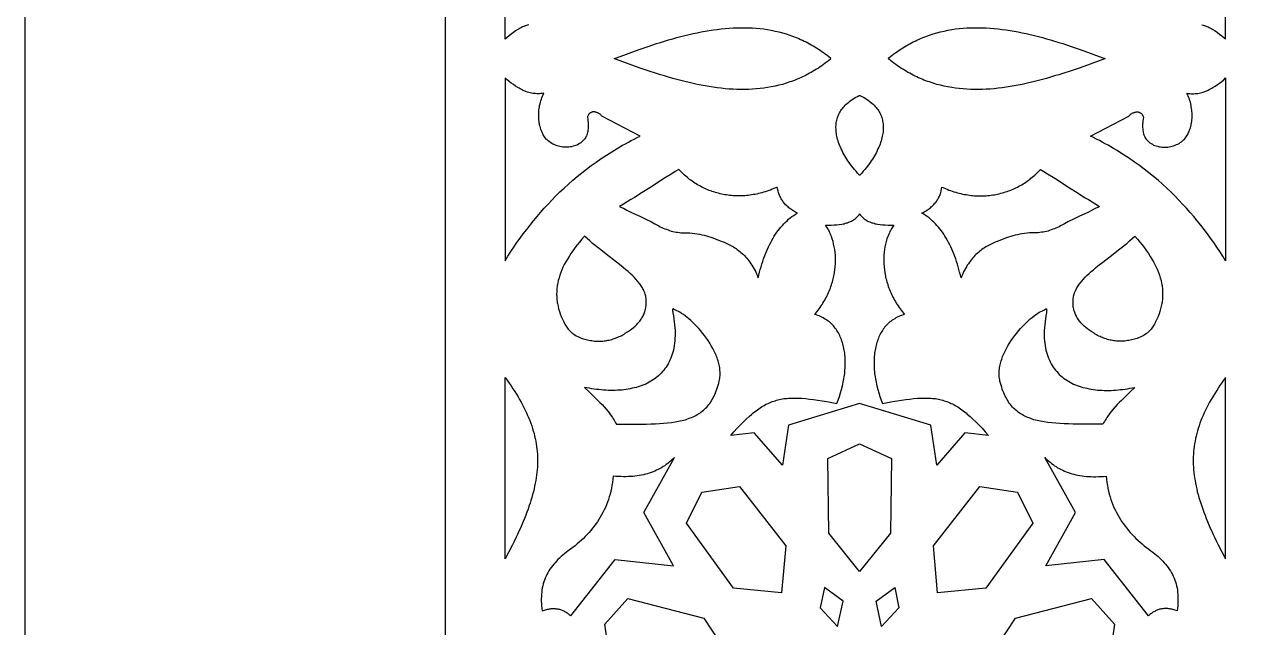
# Model space of a CAD drawing. Extents: x -580 to 580, y -400 to 400.
# Drawn here: x -580 to -477.2, y 5.9 to 56.1 of the extents above; entities that cross this region are included whole.
import ezdxf

# ---------------------------------------------------------------- set-up
doc = ezdxf.new("R2010")
doc.units = 0
doc.layers.add('LAYER_1', color=18, linetype='CONTINUOUS')
doc.layers.add('LAYER_2', color=174, linetype='CONTINUOUS')

msp = doc.modelspace()

# ---------------------------------------------------------------- linework, layer by layer
at = {"layer": 'LAYER_1'}
for points in [[(-580, -400), (580, -400), (580, 400), (-580, 400)], [(-530.91, 53.25), (-530.91, 53.25), (-530.8, 53.29), (-530.12, 53.54), (-529.44, 53.79), (-528.76, 54.03), (-528.08, 54.26), (-527.4, 54.49), (-527.06, 54.59), (-526.72, 54.7), (-526.38, 54.8), (-526.04, 54.9), (-525.7, 54.99), (-525.36, 55.08), (-525.02, 55.17), (-524.68, 55.25), (-524.35, 55.33), (-524.01, 55.4), (-523.67, 55.47), (-523.34, 55.53), (-523, 55.59), (-522.67, 55.64), (-522.34, 55.68), (-522.01, 55.72), (-521.68, 55.75), (-521.35, 55.78), (-521.02, 55.8), (-520.7, 55.82), (-520.37, 55.82), (-520.05, 55.82), (-519.73, 55.82), (-519.41, 55.8), (-519.09, 55.78), (-518.77, 55.75), (-518.45, 55.71), (-518.14, 55.66), (-517.83, 55.61), (-517.52, 55.54), (-517.21, 55.47), (-516.9, 55.39), (-516.59, 55.3), (-516.29, 55.2), (-516.14, 55.15), (-515.99, 55.09), (-515.84, 55.03), (-515.69, 54.97), (-515.54, 54.91), (-515.39, 54.84), (-515.24, 54.77), (-515.09, 54.7), (-514.94, 54.63), (-514.79, 54.55), (-514.65, 54.47), (-514.5, 54.39), (-514.35, 54.31), (-514.21, 54.22), (-514.06, 54.13), (-513.91, 54.04), (-513.77, 53.94), (-513.62, 53.84), (-513.48, 53.74), (-513.34, 53.64), (-513.19, 53.53), (-513.05, 53.42), (-512.91, 53.3), (-512.88, 53.28), (-512.91, 53.25), (-512.88, 53.22), (-512.91, 53.19), (-513.05, 53.08), (-513.19, 52.97), (-513.34, 52.86), (-513.48, 52.75), (-513.62, 52.65), (-513.77, 52.55), (-513.91, 52.46), (-514.06, 52.37), (-514.21, 52.28), (-514.35, 52.19), (-514.5, 52.1), (-514.65, 52.02), (-514.79, 51.94), (-514.94, 51.87), (-515.09, 51.79), (-515.24, 51.72), (-515.39, 51.65), (-515.54, 51.59), (-515.69, 51.52), (-515.84, 51.46), (-515.99, 51.4), (-516.14, 51.35), (-516.29, 51.3), (-516.59, 51.19), (-516.9, 51.1), (-517.21, 51.02), (-517.52, 50.95), (-517.83, 50.89), (-518.14, 50.83), (-518.45, 50.79), (-518.77, 50.75), (-519.09, 50.72), (-519.41, 50.69), (-519.73, 50.68), (-520.05, 50.67), (-520.37, 50.67), (-520.7, 50.68), (-521.02, 50.69), (-521.35, 50.71), (-521.68, 50.74), (-522.01, 50.77), (-522.34, 50.81), (-522.67, 50.86), (-523, 50.91), (-523.34, 50.97), (-523.67, 51.03), (-524.01, 51.1), (-524.35, 51.17), (-524.68, 51.25), (-525.02, 51.33), (-525.36, 51.41), (-525.7, 51.5), (-526.04, 51.6), (-526.38, 51.7), (-526.72, 51.8), (-527.06, 51.9), (-527.4, 52.01), (-528.08, 52.23), (-528.76, 52.46), (-529.44, 52.71), (-530.12, 52.95), (-530.8, 53.2), (-530.91, 53.24)], [(-508.11, 53.25), (-508.05, 53.3), (-507.91, 53.42), (-507.76, 53.53), (-507.62, 53.64), (-507.47, 53.74), (-507.33, 53.84), (-507.19, 53.94), (-507.04, 54.04), (-506.89, 54.13), (-506.75, 54.22), (-506.6, 54.31), (-506.46, 54.39), (-506.31, 54.47), (-506.16, 54.55), (-506.01, 54.63), (-505.86, 54.7), (-505.72, 54.77), (-505.57, 54.84), (-505.42, 54.91), (-505.27, 54.97), (-505.12, 55.03), (-504.97, 55.09), (-504.82, 55.15), (-504.67, 55.2), (-504.36, 55.3), (-504.05, 55.39), (-503.75, 55.47), (-503.44, 55.54), (-503.13, 55.61), (-502.81, 55.66), (-502.5, 55.71), (-502.18, 55.75), (-501.87, 55.78), (-501.55, 55.8), (-501.23, 55.82), (-500.91, 55.82), (-500.58, 55.82), (-500.26, 55.82), (-499.93, 55.8), (-499.6, 55.78), (-499.28, 55.75), (-498.95, 55.72), (-498.62, 55.68), (-498.28, 55.64), (-497.95, 55.59), (-497.62, 55.53), (-497.28, 55.47), (-496.94, 55.4), (-496.61, 55.33), (-496.27, 55.25), (-495.93, 55.17), (-495.59, 55.08), (-495.26, 54.99), (-494.92, 54.9), (-494.58, 54.8), (-494.24, 54.7), (-493.9, 54.59), (-493.56, 54.49), (-492.87, 54.26), (-492.19, 54.03), (-491.51, 53.79), (-490.83, 53.54), (-490.15, 53.29), (-490.04, 53.25), (-490.05, 53.25), (-490.04, 53.24), (-490.15, 53.2), (-490.83, 52.95), (-491.51, 52.71), (-492.19, 52.46), (-492.87, 52.23), (-493.56, 52.01), (-493.9, 51.9), (-494.24, 51.8), (-494.58, 51.7), (-494.92, 51.6), (-495.26, 51.5), (-495.59, 51.41), (-495.93, 51.33), (-496.27, 51.25), (-496.61, 51.17), (-496.94, 51.1), (-497.28, 51.03), (-497.62, 50.97), (-497.95, 50.91), (-498.28, 50.86), (-498.62, 50.81), (-498.95, 50.77), (-499.28, 50.74), (-499.6, 50.71), (-499.93, 50.69), (-500.26, 50.68), (-500.58, 50.67), (-500.91, 50.67), (-501.23, 50.68), (-501.55, 50.69), (-501.87, 50.72), (-502.18, 50.75), (-502.5, 50.79), (-502.81, 50.83), (-503.13, 50.89), (-503.44, 50.95), (-503.75, 51.02), (-504.05, 51.1), (-504.36, 51.19), (-504.67, 51.3), (-504.82, 51.35), (-504.97, 51.4), (-505.12, 51.46), (-505.27, 51.52), (-505.42, 51.59), (-505.57, 51.65), (-505.72, 51.72), (-505.86, 51.79), (-506.01, 51.87), (-506.16, 51.94), (-506.31, 52.02), (-506.46, 52.1), (-506.6, 52.19), (-506.75, 52.28), (-506.89, 52.37), (-507.04, 52.46), (-507.19, 52.55), (-507.33, 52.65), (-507.47, 52.75), (-507.62, 52.86), (-507.76, 52.97), (-507.91, 53.08), (-508.05, 53.19)], [(-540, 36.41), (-539.76, 36.79), (-539.51, 37.17), (-539.26, 37.54), (-539.01, 37.92), (-538.74, 38.29), (-538.48, 38.65), (-538.2, 39.02), (-537.92, 39.38), (-537.64, 39.74), (-537.34, 40.09), (-537.04, 40.44), (-536.74, 40.79), (-536.42, 41.13), (-536.1, 41.47), (-535.77, 41.81), (-535.43, 42.14), (-535.09, 42.47), (-534.73, 42.79), (-534.37, 43.11), (-534, 43.42), (-533.61, 43.73), (-533.22, 44.04), (-532.82, 44.34), (-532.41, 44.63), (-531.99, 44.92), (-531.78, 45.07), (-531.56, 45.21), (-531.34, 45.35), (-531.12, 45.49), (-530.9, 45.63), (-530.67, 45.76), (-530.44, 45.9), (-530.21, 46.03), (-529.97, 46.16), (-529.73, 46.29), (-529.49, 46.42), (-529.25, 46.55), (-529, 46.68), (-528.75, 46.8), (-531.93, 48.45), (-531.96, 48.49), (-532.01, 48.53), (-532.05, 48.57), (-532.09, 48.61), (-532.13, 48.64), (-532.18, 48.67), (-532.22, 48.69), (-532.27, 48.72), (-532.31, 48.74), (-532.36, 48.76), (-532.4, 48.77), (-532.45, 48.79), (-532.49, 48.79), (-532.54, 48.8), (-532.58, 48.81), (-532.63, 48.81), (-532.67, 48.8), (-532.71, 48.8), (-532.75, 48.79), (-532.79, 48.78), (-532.83, 48.76), (-532.87, 48.74), (-532.91, 48.72), (-532.94, 48.7), (-532.98, 48.67), (-533.01, 48.64), (-533.04, 48.6), (-533.06, 48.56), (-533.09, 48.52), (-533.11, 48.47), (-533.13, 48.42), (-533.15, 48.37), (-533.12, 48.21), (-533.1, 48.06), (-533.09, 47.92), (-533.08, 47.78), (-533.08, 47.65), (-533.08, 47.52), (-533.09, 47.4), (-533.1, 47.29), (-533.12, 47.18), (-533.14, 47.08), (-533.16, 46.98), (-533.19, 46.89), (-533.23, 46.8), (-533.27, 46.72), (-533.31, 46.64), (-533.36, 46.57), (-533.44, 46.47), (-533.52, 46.39), (-533.6, 46.31), (-533.7, 46.23), (-533.79, 46.17), (-533.9, 46.11), (-534, 46.05), (-534.11, 46.01), (-534.22, 45.97), (-534.34, 45.94), (-534.46, 45.91), (-534.58, 45.89), (-534.7, 45.88), (-534.82, 45.87), (-534.94, 45.87), (-535.07, 45.87), (-535.19, 45.88), (-535.31, 45.9), (-535.43, 45.93), (-535.55, 45.95), (-535.67, 45.99), (-535.79, 46.03), (-535.9, 46.08), (-536.01, 46.13), (-536.11, 46.18), (-536.22, 46.25), (-536.31, 46.32), (-536.41, 46.39), (-536.49, 46.47), (-536.57, 46.55), (-536.65, 46.64), (-536.72, 46.73), (-536.77, 46.82), (-536.82, 46.9), (-536.87, 46.99), (-536.91, 47.08), (-536.95, 47.18), (-536.99, 47.28), (-537.03, 47.38), (-537.06, 47.48), (-537.09, 47.58), (-537.12, 47.69), (-537.14, 47.8), (-537.16, 47.91), (-537.17, 48.02), (-537.19, 48.14), (-537.2, 48.25), (-537.2, 48.37), (-537.2, 48.49), (-537.2, 48.61), (-537.2, 48.73), (-537.19, 48.85), (-537.18, 48.98), (-537.16, 49.1), (-537.14, 49.23), (-537.12, 49.35), (-537.09, 49.48), (-537.06, 49.61), (-537.02, 49.73), (-536.98, 49.86), (-536.94, 49.99), (-536.89, 50.11), (-536.84, 50.24), (-536.78, 50.37), (-536.9, 50.35), (-537.01, 50.33), (-537.13, 50.32), (-537.24, 50.32), (-537.35, 50.32), (-537.46, 50.33), (-537.57, 50.34), (-537.68, 50.35), (-537.79, 50.37), (-537.9, 50.4), (-538.01, 50.43), (-538.12, 50.46), (-538.22, 50.49), (-538.33, 50.53), (-538.43, 50.57), (-538.54, 50.62), (-538.64, 50.67), (-538.74, 50.72), (-538.84, 50.77), (-538.94, 50.83), (-539.13, 50.95), (-539.31, 51.08), (-539.5, 51.21), (-539.67, 51.35), (-539.84, 51.49), (-540, 51.63)], [(-480, 36.41), (-480.24, 36.79), (-480.49, 37.17), (-480.74, 37.54), (-480.99, 37.92), (-481.26, 38.29), (-481.52, 38.65), (-481.8, 39.02), (-482.08, 39.38), (-482.36, 39.74), (-482.66, 40.09), (-482.96, 40.44), (-483.26, 40.79), (-483.58, 41.13), (-483.9, 41.47), (-484.23, 41.81), (-484.57, 42.14), (-484.91, 42.47), (-485.27, 42.79), (-485.63, 43.11), (-486, 43.42), (-486.39, 43.73), (-486.78, 44.04), (-487.18, 44.34), (-487.59, 44.63), (-488.01, 44.92), (-488.22, 45.07), (-488.44, 45.21), (-488.66, 45.35), (-488.88, 45.49), (-489.1, 45.63), (-489.33, 45.76), (-489.56, 45.9), (-489.79, 46.03), (-490.03, 46.16), (-490.27, 46.29), (-490.51, 46.42), (-490.75, 46.55), (-491, 46.68), (-491.25, 46.8), (-488.07, 48.45), (-488.03, 48.49), (-487.99, 48.53), (-487.95, 48.57), (-487.91, 48.61), (-487.87, 48.64), (-487.82, 48.67), (-487.78, 48.69), (-487.73, 48.72), (-487.69, 48.74), (-487.64, 48.76), (-487.6, 48.77), (-487.55, 48.79), (-487.51, 48.79), (-487.46, 48.8), (-487.42, 48.81), (-487.37, 48.81), (-487.33, 48.8), (-487.29, 48.8), (-487.25, 48.79), (-487.21, 48.78), (-487.17, 48.76), (-487.13, 48.74), (-487.09, 48.72), (-487.06, 48.7), (-487.02, 48.67), (-486.99, 48.64), (-486.96, 48.6), (-486.94, 48.56), (-486.91, 48.52), (-486.89, 48.47), (-486.87, 48.42), (-486.85, 48.37), (-486.88, 48.21), (-486.89, 48.06), (-486.91, 47.92), (-486.92, 47.78), (-486.92, 47.65), (-486.92, 47.52), (-486.91, 47.4), (-486.9, 47.29), (-486.88, 47.18), (-486.86, 47.08), (-486.84, 46.98), (-486.81, 46.89), (-486.77, 46.8), (-486.73, 46.72), (-486.69, 46.64), (-486.64, 46.57), (-486.56, 46.47), (-486.48, 46.39), (-486.4, 46.31), (-486.3, 46.23), (-486.21, 46.17), (-486.1, 46.11), (-486, 46.05), (-485.89, 46.01), (-485.78, 45.97), (-485.66, 45.94), (-485.54, 45.91), (-485.42, 45.89), (-485.3, 45.88), (-485.18, 45.87), (-485.06, 45.87), (-484.93, 45.87), (-484.81, 45.88), (-484.69, 45.9), (-484.57, 45.93), (-484.45, 45.95), (-484.33, 45.99), (-484.21, 46.03), (-484.1, 46.08), (-483.99, 46.13), (-483.88, 46.18), (-483.78, 46.25), (-483.69, 46.32), (-483.59, 46.39), (-483.51, 46.47), (-483.43, 46.55), (-483.35, 46.64), (-483.28, 46.73), (-483.23, 46.82), (-483.18, 46.9), (-483.13, 46.99), (-483.09, 47.08), (-483.05, 47.18), (-483.01, 47.28), (-482.97, 47.38), (-482.94, 47.48), (-482.91, 47.58), (-482.88, 47.69), (-482.86, 47.8), (-482.84, 47.91), (-482.83, 48.02), (-482.81, 48.14), (-482.8, 48.25), (-482.8, 48.37), (-482.8, 48.49), (-482.8, 48.61), (-482.8, 48.73), (-482.81, 48.85), (-482.82, 48.98), (-482.84, 49.1), (-482.86, 49.23), (-482.88, 49.35), (-482.91, 49.48), (-482.94, 49.61), (-482.98, 49.73), (-483.02, 49.86), (-483.06, 49.99), (-483.11, 50.11), (-483.16, 50.24), (-483.22, 50.37), (-483.1, 50.35), (-482.99, 50.33), (-482.87, 50.32), (-482.76, 50.32), (-482.65, 50.32), (-482.54, 50.33), (-482.43, 50.34), (-482.32, 50.35), (-482.21, 50.37), (-482.1, 50.4), (-481.99, 50.43), (-481.88, 50.46), (-481.78, 50.49), (-481.67, 50.53), (-481.57, 50.57), (-481.46, 50.62), (-481.36, 50.67), (-481.26, 50.72), (-481.16, 50.77), (-481.06, 50.83), (-480.87, 50.95), (-480.68, 51.08), (-480.5, 51.21), (-480.33, 51.35), (-480.16, 51.49), (-480, 51.63)], [(-509.36, 49.44), (-509.28, 49.36), (-509.19, 49.27), (-509.11, 49.18), (-509.04, 49.09), (-508.97, 49), (-508.91, 48.91), (-508.85, 48.81), (-508.8, 48.72), (-508.75, 48.62), (-508.71, 48.53), (-508.67, 48.43), (-508.64, 48.33), (-508.61, 48.23), (-508.58, 48.13), (-508.56, 48.03), (-508.54, 47.93), (-508.52, 47.82), (-508.51, 47.71), (-508.51, 47.6), (-508.51, 47.49), (-508.51, 47.38), (-508.52, 47.26), (-508.53, 47.14), (-508.54, 47.02), (-508.56, 46.9), (-508.59, 46.78), (-508.62, 46.65), (-508.65, 46.52), (-508.69, 46.39), (-508.73, 46.26), (-508.78, 46.13), (-508.83, 45.99), (-508.89, 45.86), (-508.95, 45.72), (-509.01, 45.58), (-509.08, 45.44), (-509.16, 45.3), (-509.24, 45.16), (-509.32, 45.02), (-509.41, 44.87), (-509.51, 44.73), (-509.61, 44.59), (-509.71, 44.44), (-509.82, 44.29), (-509.93, 44.15), (-510.05, 44), (-510.17, 43.86), (-510.3, 43.71), (-510.43, 43.56), (-510.48, 43.51), (-510.53, 43.56), (-510.66, 43.71), (-510.78, 43.86), (-510.91, 44), (-511.02, 44.15), (-511.14, 44.29), (-511.24, 44.44), (-511.35, 44.59), (-511.45, 44.73), (-511.54, 44.87), (-511.63, 45.02), (-511.72, 45.16), (-511.8, 45.3), (-511.87, 45.44), (-511.94, 45.58), (-512.01, 45.72), (-512.07, 45.86), (-512.13, 45.99), (-512.18, 46.13), (-512.23, 46.26), (-512.27, 46.39), (-512.31, 46.52), (-512.34, 46.65), (-512.37, 46.78), (-512.39, 46.9), (-512.41, 47.02), (-512.43, 47.14), (-512.44, 47.26), (-512.44, 47.38), (-512.45, 47.49), (-512.45, 47.6), (-512.44, 47.71), (-512.43, 47.82), (-512.42, 47.93), (-512.4, 48.03), (-512.37, 48.13), (-512.35, 48.23), (-512.32, 48.33), (-512.28, 48.43), (-512.24, 48.53), (-512.2, 48.62), (-512.15, 48.72), (-512.1, 48.81), (-512.04, 48.91), (-511.98, 49), (-511.91, 49.09), (-511.84, 49.18), (-511.76, 49.27), (-511.68, 49.36), (-511.59, 49.44), (-511.49, 49.53), (-511.39, 49.61), (-511.29, 49.7), (-511.17, 49.78), (-511.05, 49.86), (-510.93, 49.94), (-510.79, 50.02), (-510.65, 50.09), (-510.51, 50.17), (-510.48, 50.18), (-510.45, 50.17), (-510.3, 50.09), (-510.16, 50.02), (-510.03, 49.94), (-509.9, 49.86), (-509.78, 49.78), (-509.67, 49.7), (-509.56, 49.61), (-509.46, 49.53)], [(-525.54, 44.02), (-525.83, 43.85), (-526.12, 43.66), (-526.72, 43.29), (-527.96, 42.49), (-528.58, 42.09), (-529.21, 41.69), (-529.52, 41.5), (-529.84, 41.31), (-530.15, 41.12), (-530.46, 40.94), (-530.3, 40.86), (-530.15, 40.78), (-529.85, 40.62), (-529.52, 40.47), (-529.17, 40.3), (-528.78, 40.12), (-528.33, 39.9), (-527.81, 39.64), (-527.52, 39.48), (-527.2, 39.32), (-527.08, 39.25), (-526.95, 39.19), (-526.83, 39.13), (-526.7, 39.08), (-526.56, 39.03), (-526.43, 38.98), (-526.3, 38.93), (-526.16, 38.89), (-526.03, 38.86), (-525.89, 38.83), (-525.76, 38.8), (-525.63, 38.78), (-525.49, 38.76), (-525.36, 38.75), (-525.23, 38.74), (-525.1, 38.74), (-524.86, 38.74), (-524.63, 38.73), (-524.41, 38.71), (-524.2, 38.69), (-524, 38.66), (-523.8, 38.62), (-523.61, 38.58), (-523.42, 38.53), (-523.24, 38.48), (-523.06, 38.43), (-522.88, 38.37), (-522.71, 38.31), (-522.36, 38.18), (-522.01, 38.05), (-521.77, 37.95), (-521.54, 37.85), (-521.31, 37.74), (-521.2, 37.68), (-521.09, 37.62), (-520.98, 37.56), (-520.88, 37.49), (-520.77, 37.42), (-520.67, 37.35), (-520.56, 37.27), (-520.46, 37.19), (-520.36, 37.11), (-520.26, 37.02), (-520.16, 36.93), (-520.07, 36.84), (-519.97, 36.74), (-519.88, 36.63), (-519.79, 36.53), (-519.7, 36.41), (-519.62, 36.3), (-519.53, 36.17), (-519.45, 36.04), (-519.37, 35.91), (-519.29, 35.77), (-519.21, 35.63), (-519.13, 35.48), (-519.06, 35.32), (-518.99, 35.16), (-518.92, 34.99), (-518.87, 35.22), (-518.81, 35.46), (-518.75, 35.69), (-518.68, 35.91), (-518.61, 36.14), (-518.54, 36.35), (-518.47, 36.57), (-518.4, 36.78), (-518.32, 36.98), (-518.24, 37.18), (-518.15, 37.38), (-518.07, 37.57), (-517.98, 37.75), (-517.88, 37.94), (-517.79, 38.11), (-517.69, 38.29), (-517.59, 38.46), (-517.48, 38.62), (-517.37, 38.78), (-517.26, 38.93), (-517.15, 39.08), (-517.03, 39.22), (-516.91, 39.36), (-516.78, 39.5), (-516.66, 39.63), (-516.52, 39.75), (-516.39, 39.87), (-516.25, 39.98), (-516.11, 40.09), (-515.96, 40.19), (-515.81, 40.28), (-515.66, 40.37), (-515.76, 40.43), (-515.86, 40.48), (-515.95, 40.54), (-516.04, 40.59), (-516.13, 40.65), (-516.21, 40.71), (-516.29, 40.77), (-516.36, 40.83), (-516.44, 40.89), (-516.51, 40.96), (-516.57, 41.02), (-516.64, 41.08), (-516.7, 41.15), (-516.75, 41.22), (-516.81, 41.28), (-516.86, 41.35), (-516.91, 41.42), (-516.96, 41.49), (-517, 41.56), (-517.04, 41.63), (-517.08, 41.7), (-517.11, 41.78), (-517.15, 41.85), (-517.18, 41.93), (-517.2, 42), (-517.23, 42.08), (-517.27, 42.23), (-517.31, 42.39), (-517.34, 42.55), (-517.48, 42.48), (-517.62, 42.42), (-517.76, 42.36), (-517.9, 42.3), (-518.05, 42.25), (-518.19, 42.2), (-518.33, 42.16), (-518.47, 42.11), (-518.62, 42.07), (-518.76, 42.04), (-518.9, 42), (-519.05, 41.97), (-519.19, 41.94), (-519.33, 41.92), (-519.47, 41.89), (-519.61, 41.87), (-519.76, 41.86), (-519.9, 41.84), (-520.04, 41.83), (-520.18, 41.82), (-520.32, 41.82), (-520.46, 41.81), (-520.6, 41.81), (-520.74, 41.82), (-520.88, 41.82), (-521.02, 41.83), (-521.16, 41.84), (-521.29, 41.86), (-521.43, 41.87), (-521.57, 41.89), (-521.7, 41.91), (-521.83, 41.94), (-521.97, 41.97), (-522.1, 41.99), (-522.23, 42.03), (-522.36, 42.06), (-522.49, 42.1), (-522.62, 42.14), (-522.75, 42.18), (-522.88, 42.23), (-523, 42.27), (-523.13, 42.32), (-523.25, 42.38), (-523.38, 42.43), (-523.5, 42.49), (-523.62, 42.55), (-523.74, 42.61), (-523.85, 42.68), (-523.97, 42.74), (-524.09, 42.81), (-524.2, 42.88), (-524.31, 42.96), (-524.42, 43.03), (-524.53, 43.11), (-524.64, 43.19), (-524.75, 43.28), (-524.85, 43.36), (-524.95, 43.45), (-525.06, 43.54), (-525.15, 43.63), (-525.25, 43.73), (-525.35, 43.82), (-525.44, 43.92)], [(-495.42, 44.02), (-495.13, 43.85), (-494.83, 43.66), (-494.23, 43.29), (-493, 42.49), (-492.37, 42.09), (-491.75, 41.69), (-491.43, 41.5), (-491.12, 41.31), (-490.81, 41.12), (-490.5, 40.94), (-490.65, 40.86), (-490.8, 40.78), (-491.11, 40.62), (-491.43, 40.47), (-491.78, 40.3), (-492.17, 40.12), (-492.62, 39.9), (-493.14, 39.64), (-493.43, 39.48), (-493.75, 39.32), (-493.87, 39.25), (-494, 39.19), (-494.13, 39.13), (-494.26, 39.08), (-494.39, 39.03), (-494.52, 38.98), (-494.66, 38.93), (-494.79, 38.89), (-494.92, 38.86), (-495.06, 38.83), (-495.19, 38.8), (-495.33, 38.78), (-495.46, 38.76), (-495.6, 38.75), (-495.73, 38.74), (-495.86, 38.74), (-496.09, 38.74), (-496.32, 38.73), (-496.54, 38.71), (-496.75, 38.69), (-496.96, 38.66), (-497.15, 38.62), (-497.34, 38.58), (-497.53, 38.53), (-497.71, 38.48), (-497.89, 38.43), (-498.07, 38.37), (-498.25, 38.31), (-498.6, 38.18), (-498.95, 38.05), (-499.18, 37.95), (-499.41, 37.85), (-499.64, 37.74), (-499.75, 37.68), (-499.86, 37.62), (-499.97, 37.56), (-500.08, 37.49), (-500.18, 37.42), (-500.29, 37.35), (-500.39, 37.27), (-500.49, 37.19), (-500.59, 37.11), (-500.69, 37.02), (-500.79, 36.93), (-500.89, 36.84), (-500.98, 36.74), (-501.07, 36.63), (-501.16, 36.53), (-501.25, 36.41), (-501.34, 36.3), (-501.42, 36.17), (-501.51, 36.04), (-501.59, 35.91), (-501.67, 35.77), (-501.74, 35.63), (-501.82, 35.48), (-501.89, 35.32), (-501.96, 35.16), (-502.03, 34.99), (-502.09, 35.22), (-502.15, 35.46), (-502.21, 35.69), (-502.27, 35.91), (-502.34, 36.14), (-502.41, 36.35), (-502.48, 36.57), (-502.56, 36.78), (-502.64, 36.98), (-502.72, 37.18), (-502.8, 37.38), (-502.89, 37.57), (-502.98, 37.75), (-503.07, 37.94), (-503.17, 38.11), (-503.26, 38.29), (-503.37, 38.46), (-503.47, 38.62), (-503.58, 38.78), (-503.69, 38.93), (-503.81, 39.08), (-503.92, 39.22), (-504.05, 39.36), (-504.17, 39.5), (-504.3, 39.63), (-504.43, 39.75), (-504.57, 39.87), (-504.7, 39.98), (-504.85, 40.09), (-504.99, 40.19), (-505.14, 40.28), (-505.29, 40.37), (-505.19, 40.43), (-505.1, 40.48), (-505, 40.54), (-504.92, 40.59), (-504.83, 40.65), (-504.75, 40.71), (-504.67, 40.77), (-504.59, 40.83), (-504.52, 40.89), (-504.45, 40.96), (-504.38, 41.02), (-504.32, 41.08), (-504.26, 41.15), (-504.2, 41.22), (-504.15, 41.28), (-504.09, 41.35), (-504.05, 41.42), (-504, 41.49), (-503.96, 41.56), (-503.92, 41.63), (-503.88, 41.7), (-503.84, 41.78), (-503.81, 41.85), (-503.78, 41.93), (-503.75, 42), (-503.73, 42.08), (-503.68, 42.23), (-503.65, 42.39), (-503.62, 42.55), (-503.48, 42.48), (-503.34, 42.42), (-503.19, 42.36), (-503.05, 42.3), (-502.91, 42.25), (-502.77, 42.2), (-502.62, 42.16), (-502.48, 42.11), (-502.34, 42.07), (-502.19, 42.04), (-502.05, 42), (-501.91, 41.97), (-501.77, 41.94), (-501.62, 41.92), (-501.48, 41.89), (-501.34, 41.87), (-501.2, 41.86), (-501.06, 41.84), (-500.91, 41.83), (-500.77, 41.82), (-500.63, 41.82), (-500.49, 41.81), (-500.35, 41.81), (-500.21, 41.82), (-500.07, 41.82), (-499.94, 41.83), (-499.8, 41.84), (-499.66, 41.86), (-499.52, 41.87), (-499.39, 41.89), (-499.25, 41.91), (-499.12, 41.94), (-498.99, 41.97), (-498.85, 41.99), (-498.72, 42.03), (-498.59, 42.06), (-498.46, 42.1), (-498.33, 42.14), (-498.2, 42.18), (-498.08, 42.23), (-497.95, 42.27), (-497.82, 42.32), (-497.7, 42.38), (-497.58, 42.43), (-497.46, 42.49), (-497.34, 42.55), (-497.22, 42.61), (-497.1, 42.68), (-496.98, 42.74), (-496.87, 42.81), (-496.75, 42.88), (-496.64, 42.96), (-496.53, 43.03), (-496.42, 43.11), (-496.31, 43.19), (-496.21, 43.28), (-496.1, 43.36), (-496, 43.45), (-495.9, 43.54), (-495.8, 43.63), (-495.7, 43.73), (-495.61, 43.82), (-495.51, 43.92)], [(-510.48, 40.33), (-510.48, 40.33), (-510.47, 40.33), (-510.47, 40.32), (-510.43, 40.25), (-510.38, 40.18), (-510.33, 40.12), (-510.28, 40.06), (-510.22, 40.01), (-510.16, 39.95), (-510.09, 39.9), (-510.03, 39.85), (-509.96, 39.81), (-509.88, 39.76), (-509.81, 39.72), (-509.73, 39.69), (-509.64, 39.65), (-509.56, 39.62), (-509.47, 39.58), (-509.38, 39.56), (-509.28, 39.53), (-509.19, 39.5), (-509.09, 39.48), (-508.99, 39.46), (-508.78, 39.43), (-508.57, 39.4), (-508.34, 39.39), (-508.11, 39.38), (-507.88, 39.38), (-507.64, 39.38), (-507.69, 39.29), (-507.75, 39.21), (-507.8, 39.12), (-507.86, 39.03), (-507.91, 38.93), (-507.95, 38.84), (-508, 38.74), (-508.04, 38.64), (-508.08, 38.54), (-508.12, 38.44), (-508.2, 38.23), (-508.26, 38.02), (-508.32, 37.8), (-508.37, 37.58), (-508.4, 37.35), (-508.43, 37.12), (-508.46, 36.88), (-508.47, 36.64), (-508.47, 36.4), (-508.46, 36.16), (-508.44, 35.91), (-508.42, 35.66), (-508.38, 35.41), (-508.36, 35.28), (-508.33, 35.16), (-508.31, 35.03), (-508.28, 34.9), (-508.24, 34.78), (-508.21, 34.65), (-508.17, 34.52), (-508.13, 34.4), (-508.09, 34.27), (-508.04, 34.14), (-507.99, 34.02), (-507.94, 33.89), (-507.89, 33.76), (-507.83, 33.64), (-507.77, 33.51), (-507.71, 33.39), (-507.64, 33.26), (-507.57, 33.14), (-507.5, 33.02), (-507.43, 32.89), (-507.35, 32.77), (-507.27, 32.65), (-507.19, 32.53), (-507.1, 32.41), (-507.01, 32.29), (-506.92, 32.17), (-506.83, 32.06), (-506.73, 31.94), (-506.86, 31.9), (-506.98, 31.86), (-507.1, 31.82), (-507.22, 31.77), (-507.34, 31.71), (-507.45, 31.66), (-507.55, 31.59), (-507.66, 31.53), (-507.76, 31.46), (-507.86, 31.39), (-507.95, 31.32), (-508.04, 31.24), (-508.13, 31.16), (-508.21, 31.07), (-508.29, 30.99), (-508.37, 30.9), (-508.44, 30.8), (-508.51, 30.71), (-508.58, 30.61), (-508.64, 30.51), (-508.7, 30.4), (-508.76, 30.3), (-508.82, 30.19), (-508.87, 30.08), (-508.92, 29.96), (-508.96, 29.85), (-509, 29.73), (-509.04, 29.61), (-509.08, 29.49), (-509.11, 29.36), (-509.14, 29.24), (-509.17, 29.11), (-509.19, 28.98), (-509.22, 28.85), (-509.23, 28.72), (-509.25, 28.58), (-509.26, 28.45), (-509.27, 28.31), (-509.28, 28.17), (-509.28, 28.03), (-509.28, 27.89), (-509.28, 27.75), (-509.28, 27.61), (-509.27, 27.47), (-509.26, 27.32), (-509.25, 27.18), (-509.23, 27.03), (-509.21, 26.89), (-509.19, 26.74), (-509.17, 26.59), (-509.14, 26.44), (-509.11, 26.3), (-509.08, 26.15), (-509.05, 26), (-508.97, 25.7), (-508.89, 25.41), (-508.79, 25.11), (-508.69, 24.81), (-508.57, 24.52), (-508.15, 24.6), (-507.75, 24.68), (-507.36, 24.74), (-507, 24.8), (-506.64, 24.85), (-506.31, 24.9), (-505.98, 24.93), (-505.67, 24.96), (-505.38, 24.97), (-505.09, 24.98), (-504.95, 24.98), (-504.81, 24.98), (-504.68, 24.97), (-504.55, 24.97), (-504.42, 24.95), (-504.29, 24.94), (-504.16, 24.93), (-504.04, 24.91), (-503.92, 24.88), (-503.8, 24.86), (-503.68, 24.83), (-503.56, 24.8), (-503.44, 24.76), (-503.32, 24.73), (-503.21, 24.69), (-503.09, 24.64), (-502.98, 24.59), (-502.87, 24.54), (-502.75, 24.49), (-502.64, 24.43), (-502.53, 24.37), (-502.42, 24.31), (-502.3, 24.24), (-502.19, 24.17), (-502.08, 24.09), (-501.97, 24.01), (-501.85, 23.93), (-501.74, 23.84), (-501.62, 23.75), (-501.51, 23.65), (-501.27, 23.45), (-501.04, 23.23), (-500.79, 22.99), (-500.54, 22.74), (-500.28, 22.47), (-500.02, 22.18), (-499.74, 21.87), (-501.71, 22.09), (-504.06, 19.4), (-504.56, 22.72), (-510.48, 24.53), (-516.4, 22.72), (-516.89, 19.4), (-519.25, 22.09), (-521.21, 21.87), (-520.94, 22.18), (-520.67, 22.47), (-520.41, 22.74), (-520.16, 22.99), (-519.92, 23.23), (-519.68, 23.45), (-519.45, 23.65), (-519.33, 23.75), (-519.22, 23.84), (-519.1, 23.93), (-518.99, 24.01), (-518.88, 24.09), (-518.76, 24.17), (-518.65, 24.24), (-518.54, 24.31), (-518.43, 24.37), (-518.31, 24.43), (-518.2, 24.49), (-518.09, 24.54), (-517.98, 24.59), (-517.86, 24.64), (-517.75, 24.69), (-517.63, 24.73), (-517.52, 24.76), (-517.4, 24.8), (-517.28, 24.83), (-517.16, 24.86), (-517.04, 24.88), (-516.91, 24.91), (-516.79, 24.93), (-516.66, 24.94), (-516.54, 24.95), (-516.41, 24.97), (-516.27, 24.97), (-516.14, 24.98), (-516, 24.98), (-515.86, 24.98), (-515.58, 24.97), (-515.28, 24.96), (-514.97, 24.93), (-514.65, 24.9), (-514.31, 24.85), (-513.96, 24.8), (-513.59, 24.74), (-513.2, 24.68), (-512.8, 24.6), (-512.38, 24.52), (-512.27, 24.81), (-512.16, 25.11), (-512.07, 25.41), (-511.98, 25.7), (-511.91, 26), (-511.87, 26.15), (-511.84, 26.3), (-511.81, 26.44), (-511.79, 26.59), (-511.76, 26.74), (-511.74, 26.89), (-511.72, 27.03), (-511.71, 27.18), (-511.7, 27.32), (-511.69, 27.47), (-511.68, 27.61), (-511.67, 27.75), (-511.67, 27.89), (-511.67, 28.03), (-511.68, 28.17), (-511.68, 28.31), (-511.69, 28.45), (-511.71, 28.58), (-511.72, 28.72), (-511.74, 28.85), (-511.76, 28.98), (-511.78, 29.11), (-511.81, 29.24), (-511.84, 29.36), (-511.87, 29.49), (-511.91, 29.61), (-511.95, 29.73), (-511.99, 29.85), (-512.04, 29.96), (-512.09, 30.08), (-512.14, 30.19), (-512.19, 30.3), (-512.25, 30.4), (-512.31, 30.51), (-512.37, 30.61), (-512.44, 30.71), (-512.51, 30.8), (-512.59, 30.9), (-512.66, 30.99), (-512.74, 31.07), (-512.83, 31.16), (-512.91, 31.24), (-513, 31.32), (-513.1, 31.39), (-513.2, 31.46), (-513.3, 31.53), (-513.4, 31.59), (-513.51, 31.66), (-513.62, 31.71), (-513.73, 31.77), (-513.85, 31.82), (-513.97, 31.86), (-514.1, 31.9), (-514.23, 31.94), (-514.13, 32.06), (-514.03, 32.17), (-513.94, 32.29), (-513.85, 32.41), (-513.77, 32.53), (-513.68, 32.65), (-513.6, 32.77), (-513.53, 32.89), (-513.45, 33.02), (-513.38, 33.14), (-513.31, 33.26), (-513.25, 33.39), (-513.19, 33.51), (-513.13, 33.64), (-513.07, 33.76), (-513.01, 33.89), (-512.96, 34.02), (-512.91, 34.14), (-512.87, 34.27), (-512.83, 34.4), (-512.78, 34.52), (-512.75, 34.65), (-512.71, 34.78), (-512.68, 34.9), (-512.65, 35.03), (-512.62, 35.16), (-512.6, 35.28), (-512.57, 35.41), (-512.54, 35.66), (-512.51, 35.91), (-512.49, 36.16), (-512.49, 36.4), (-512.49, 36.64), (-512.5, 36.88), (-512.52, 37.12), (-512.55, 37.35), (-512.59, 37.58), (-512.64, 37.8), (-512.69, 38.02), (-512.76, 38.23), (-512.83, 38.44), (-512.87, 38.54), (-512.91, 38.64), (-512.96, 38.74), (-513, 38.84), (-513.05, 38.93), (-513.1, 39.03), (-513.15, 39.12), (-513.2, 39.21), (-513.26, 39.29), (-513.32, 39.38), (-513.08, 39.38), (-512.84, 39.38), (-512.61, 39.39), (-512.39, 39.4), (-512.17, 39.43), (-511.96, 39.46), (-511.86, 39.48), (-511.77, 39.5), (-511.67, 39.53), (-511.58, 39.56), (-511.49, 39.58), (-511.4, 39.62), (-511.31, 39.65), (-511.23, 39.69), (-511.15, 39.72), (-511.07, 39.76), (-511, 39.81), (-510.93, 39.85), (-510.86, 39.9), (-510.8, 39.95), (-510.73, 40.01), (-510.68, 40.06), (-510.62, 40.12), (-510.57, 40.18), (-510.53, 40.25), (-510.48, 40.32)], [(-533.38, 38.46), (-533.6, 38.21), (-533.81, 37.97), (-534, 37.73), (-534.18, 37.49), (-534.36, 37.25), (-534.52, 37.02), (-534.67, 36.78), (-534.81, 36.55), (-534.94, 36.32), (-535.07, 36.1), (-535.18, 35.87), (-535.27, 35.65), (-535.36, 35.43), (-535.44, 35.21), (-535.51, 34.99), (-535.57, 34.77), (-535.62, 34.55), (-535.64, 34.44), (-535.65, 34.34), (-535.67, 34.23), (-535.68, 34.12), (-535.69, 34.01), (-535.7, 33.91), (-535.7, 33.8), (-535.71, 33.69), (-535.71, 33.58), (-535.7, 33.48), (-535.7, 33.37), (-535.69, 33.26), (-535.68, 33.16), (-535.67, 33.05), (-535.65, 32.94), (-535.63, 32.84), (-535.59, 32.62), (-535.54, 32.41), (-535.48, 32.19), (-535.4, 31.98), (-535.32, 31.76), (-535.23, 31.55), (-535.12, 31.33), (-535.07, 31.23), (-535.02, 31.13), (-534.97, 31.04), (-534.91, 30.96), (-534.86, 30.88), (-534.8, 30.8), (-534.74, 30.73), (-534.68, 30.66), (-534.62, 30.59), (-534.56, 30.53), (-534.5, 30.47), (-534.44, 30.42), (-534.38, 30.37), (-534.32, 30.32), (-534.2, 30.24), (-534.07, 30.16), (-533.95, 30.1), (-533.83, 30.04), (-533.71, 29.99), (-533.59, 29.95), (-533.48, 29.92), (-533.26, 29.86), (-533.14, 29.83), (-533.02, 29.8), (-532.9, 29.78), (-532.78, 29.76), (-532.67, 29.75), (-532.55, 29.73), (-532.44, 29.72), (-532.32, 29.72), (-532.21, 29.72), (-532.1, 29.72), (-531.98, 29.72), (-531.87, 29.73), (-531.76, 29.74), (-531.65, 29.75), (-531.54, 29.77), (-531.44, 29.79), (-531.33, 29.81), (-531.22, 29.84), (-531.12, 29.86), (-531.01, 29.9), (-530.91, 29.93), (-530.8, 29.97), (-530.7, 30.01), (-530.6, 30.05), (-530.5, 30.1), (-530.39, 30.14), (-530.29, 30.2), (-530.19, 30.25), (-530.09, 30.31), (-530, 30.37), (-529.8, 30.49), (-529.63, 30.61), (-529.47, 30.73), (-529.32, 30.85), (-529.17, 30.98), (-529.03, 31.11), (-528.97, 31.18), (-528.91, 31.25), (-528.84, 31.32), (-528.79, 31.39), (-528.73, 31.47), (-528.68, 31.54), (-528.63, 31.62), (-528.58, 31.7), (-528.53, 31.78), (-528.49, 31.86), (-528.45, 31.94), (-528.42, 32.03), (-528.38, 32.11), (-528.35, 32.2), (-528.33, 32.29), (-528.3, 32.39), (-528.28, 32.48), (-528.27, 32.58), (-528.26, 32.68), (-528.25, 32.78), (-528.24, 32.89), (-528.24, 33), (-528.24, 33.09), (-528.25, 33.18), (-528.26, 33.28), (-528.28, 33.37), (-528.29, 33.46), (-528.32, 33.55), (-528.34, 33.64), (-528.37, 33.73), (-528.4, 33.81), (-528.44, 33.9), (-528.48, 33.98), (-528.52, 34.07), (-528.57, 34.15), (-528.62, 34.24), (-528.67, 34.32), (-528.72, 34.4), (-528.78, 34.48), (-528.84, 34.56), (-528.97, 34.72), (-529.11, 34.88), (-529.26, 35.04), (-529.42, 35.2), (-529.58, 35.35), (-529.76, 35.51), (-529.94, 35.67), (-530.13, 35.82), (-530.32, 35.98), (-530.73, 36.3), (-531.59, 36.96), (-532.04, 37.31), (-532.26, 37.49), (-532.49, 37.68), (-532.72, 37.86), (-532.94, 38.06), (-533.16, 38.26)], [(-487.57, 38.46), (-487.35, 38.21), (-487.15, 37.97), (-486.95, 37.73), (-486.77, 37.49), (-486.6, 37.25), (-486.43, 37.02), (-486.28, 36.78), (-486.14, 36.55), (-486.01, 36.32), (-485.89, 36.1), (-485.78, 35.87), (-485.68, 35.65), (-485.59, 35.43), (-485.51, 35.21), (-485.44, 34.99), (-485.38, 34.77), (-485.34, 34.55), (-485.32, 34.44), (-485.3, 34.34), (-485.28, 34.23), (-485.27, 34.12), (-485.26, 34.01), (-485.25, 33.91), (-485.25, 33.8), (-485.25, 33.69), (-485.25, 33.58), (-485.25, 33.48), (-485.26, 33.37), (-485.26, 33.26), (-485.27, 33.16), (-485.29, 33.05), (-485.3, 32.94), (-485.32, 32.84), (-485.36, 32.62), (-485.42, 32.41), (-485.48, 32.19), (-485.55, 31.98), (-485.63, 31.76), (-485.73, 31.55), (-485.83, 31.33), (-485.88, 31.23), (-485.93, 31.13), (-485.99, 31.04), (-486.04, 30.96), (-486.1, 30.88), (-486.16, 30.8), (-486.21, 30.73), (-486.27, 30.66), (-486.33, 30.59), (-486.39, 30.53), (-486.45, 30.47), (-486.51, 30.42), (-486.57, 30.37), (-486.63, 30.32), (-486.76, 30.24), (-486.88, 30.16), (-487, 30.1), (-487.13, 30.04), (-487.25, 29.99), (-487.36, 29.95), (-487.48, 29.92), (-487.7, 29.86), (-487.82, 29.83), (-487.94, 29.8), (-488.05, 29.78), (-488.17, 29.76), (-488.29, 29.75), (-488.4, 29.73), (-488.52, 29.72), (-488.63, 29.72), (-488.75, 29.72), (-488.86, 29.72), (-488.97, 29.72), (-489.08, 29.73), (-489.19, 29.74), (-489.3, 29.75), (-489.41, 29.77), (-489.52, 29.79), (-489.62, 29.81), (-489.73, 29.84), (-489.84, 29.86), (-489.94, 29.9), (-490.05, 29.93), (-490.15, 29.97), (-490.25, 30.01), (-490.36, 30.05), (-490.46, 30.1), (-490.56, 30.14), (-490.66, 30.2), (-490.76, 30.25), (-490.86, 30.31), (-490.96, 30.37), (-491.15, 30.49), (-491.32, 30.61), (-491.48, 30.73), (-491.64, 30.85), (-491.78, 30.98), (-491.92, 31.11), (-491.99, 31.18), (-492.05, 31.25), (-492.11, 31.32), (-492.17, 31.39), (-492.22, 31.47), (-492.28, 31.54), (-492.33, 31.62), (-492.38, 31.7), (-492.42, 31.78), (-492.46, 31.86), (-492.5, 31.94), (-492.54, 32.03), (-492.57, 32.11), (-492.6, 32.2), (-492.63, 32.29), (-492.65, 32.39), (-492.67, 32.48), (-492.69, 32.58), (-492.7, 32.68), (-492.71, 32.78), (-492.71, 32.89), (-492.71, 33), (-492.71, 33.09), (-492.7, 33.18), (-492.69, 33.28), (-492.68, 33.37), (-492.66, 33.46), (-492.64, 33.55), (-492.61, 33.64), (-492.58, 33.73), (-492.55, 33.81), (-492.51, 33.9), (-492.48, 33.98), (-492.43, 34.07), (-492.39, 34.15), (-492.34, 34.24), (-492.29, 34.32), (-492.23, 34.4), (-492.17, 34.48), (-492.11, 34.56), (-491.98, 34.72), (-491.85, 34.88), (-491.7, 35.04), (-491.54, 35.2), (-491.37, 35.35), (-491.2, 35.51), (-491.01, 35.67), (-490.83, 35.82), (-490.63, 35.98), (-490.22, 36.3), (-489.36, 36.96), (-488.91, 37.31), (-488.69, 37.49), (-488.46, 37.68), (-488.24, 37.86), (-488.01, 38.06), (-487.79, 38.26)], [(-525.98, 31.82), (-525.94, 31.57), (-525.91, 31.32), (-525.89, 31.08), (-525.87, 30.84), (-525.85, 30.62), (-525.85, 30.39), (-525.85, 30.17), (-525.86, 29.96), (-525.87, 29.75), (-525.89, 29.55), (-525.92, 29.36), (-525.95, 29.17), (-525.99, 28.98), (-526.04, 28.8), (-526.09, 28.63), (-526.14, 28.46), (-526.21, 28.3), (-526.27, 28.14), (-526.35, 27.99), (-526.42, 27.84), (-526.51, 27.7), (-526.59, 27.56), (-526.69, 27.43), (-526.78, 27.3), (-526.89, 27.18), (-526.99, 27.06), (-527.11, 26.95), (-527.22, 26.84), (-527.34, 26.74), (-527.47, 26.64), (-527.59, 26.55), (-527.73, 26.46), (-527.86, 26.38), (-528, 26.3), (-528.15, 26.22), (-528.29, 26.15), (-528.44, 26.09), (-528.6, 26.03), (-528.75, 25.97), (-528.91, 25.92), (-529.07, 25.87), (-529.24, 25.83), (-529.41, 25.79), (-529.58, 25.75), (-529.75, 25.72), (-529.93, 25.69), (-530.11, 25.67), (-530.29, 25.65), (-530.47, 25.64), (-530.65, 25.63), (-530.84, 25.62), (-531.03, 25.62), (-531.22, 25.62), (-531.41, 25.62), (-531.6, 25.63), (-531.8, 25.64), (-531.99, 25.66), (-532.19, 25.68), (-532.39, 25.7), (-532.58, 25.73), (-532.78, 25.75), (-532.98, 25.79), (-533.18, 25.82), (-533.38, 25.86), (-533.01, 25.5), (-532.64, 25.15), (-532.27, 24.79), (-532.1, 24.61), (-531.92, 24.43), (-531.75, 24.25), (-531.59, 24.06), (-531.43, 23.87), (-531.28, 23.67), (-531.13, 23.47), (-531.06, 23.36), (-530.99, 23.25), (-530.92, 23.14), (-530.86, 23.03), (-530.8, 22.92), (-530.73, 22.8), (-529.03, 22.81), (-528.63, 22.81), (-528.24, 22.82), (-527.87, 22.83), (-527.5, 22.84), (-527.15, 22.86), (-526.8, 22.88), (-526.47, 22.91), (-526.15, 22.95), (-525.85, 22.99), (-525.7, 23.02), (-525.55, 23.05), (-525.41, 23.08), (-525.26, 23.11), (-525.13, 23.15), (-524.99, 23.18), (-524.86, 23.23), (-524.73, 23.27), (-524.6, 23.32), (-524.48, 23.37), (-524.35, 23.42), (-524.24, 23.47), (-524.12, 23.53), (-524.01, 23.6), (-523.9, 23.66), (-523.79, 23.73), (-523.69, 23.81), (-523.59, 23.88), (-523.49, 23.97), (-523.39, 24.05), (-523.3, 24.14), (-523.21, 24.23), (-523.12, 24.33), (-523.04, 24.43), (-522.96, 24.54), (-522.88, 24.65), (-522.8, 24.77), (-522.73, 24.89), (-522.66, 25.02), (-522.59, 25.15), (-522.53, 25.28), (-522.47, 25.42), (-522.41, 25.57), (-522.36, 25.72), (-522.3, 25.88), (-522.26, 26.04), (-522.21, 26.21), (-522.17, 26.38), (-522.14, 26.49), (-522.12, 26.6), (-522.11, 26.71), (-522.1, 26.83), (-522.09, 26.94), (-522.09, 27.05), (-522.1, 27.17), (-522.11, 27.28), (-522.12, 27.4), (-522.13, 27.51), (-522.15, 27.63), (-522.18, 27.74), (-522.2, 27.86), (-522.23, 27.97), (-522.27, 28.09), (-522.3, 28.21), (-522.34, 28.32), (-522.39, 28.44), (-522.43, 28.55), (-522.48, 28.67), (-522.53, 28.78), (-522.59, 28.89), (-522.7, 29.12), (-522.83, 29.34), (-522.96, 29.56), (-523.1, 29.77), (-523.24, 29.98), (-523.4, 30.19), (-523.55, 30.39), (-523.71, 30.58), (-523.87, 30.76), (-524.04, 30.94), (-524.2, 31.11), (-524.36, 31.27), (-524.53, 31.43), (-524.69, 31.57), (-524.85, 31.7), (-525, 31.82), (-525.15, 31.93), (-525.3, 32.03), (-525.44, 32.12), (-525.57, 32.19), (-525.69, 32.25), (-525.76, 32.28), (-525.81, 32.31), (-525.91, 32.36), (-525.95, 32.38), (-525.98, 32.4), (-526, 32.4), (-526.01, 32.4), (-526.02, 32.4), (-526.03, 32.39), (-526.04, 32.38), (-526.05, 32.35), (-526.05, 32.31), (-526.05, 32.25), (-526.04, 32.17), (-526.03, 32.08)], [(-494.97, 31.82), (-495.01, 31.57), (-495.04, 31.32), (-495.07, 31.08), (-495.09, 30.84), (-495.1, 30.62), (-495.1, 30.39), (-495.1, 30.17), (-495.1, 29.96), (-495.08, 29.75), (-495.06, 29.55), (-495.03, 29.36), (-495, 29.17), (-494.96, 28.98), (-494.92, 28.8), (-494.87, 28.63), (-494.81, 28.46), (-494.75, 28.3), (-494.68, 28.14), (-494.61, 27.99), (-494.53, 27.84), (-494.45, 27.7), (-494.36, 27.56), (-494.27, 27.43), (-494.17, 27.3), (-494.07, 27.18), (-493.96, 27.06), (-493.85, 26.95), (-493.73, 26.84), (-493.61, 26.74), (-493.49, 26.64), (-493.36, 26.55), (-493.23, 26.46), (-493.09, 26.38), (-492.95, 26.3), (-492.81, 26.22), (-492.66, 26.15), (-492.51, 26.09), (-492.36, 26.03), (-492.2, 25.97), (-492.04, 25.92), (-491.88, 25.87), (-491.71, 25.83), (-491.55, 25.79), (-491.37, 25.75), (-491.2, 25.72), (-491.03, 25.69), (-490.85, 25.67), (-490.67, 25.65), (-490.48, 25.64), (-490.3, 25.63), (-490.11, 25.62), (-489.93, 25.62), (-489.74, 25.62), (-489.54, 25.62), (-489.35, 25.63), (-489.16, 25.64), (-488.96, 25.66), (-488.77, 25.68), (-488.57, 25.7), (-488.37, 25.73), (-488.17, 25.75), (-487.97, 25.79), (-487.77, 25.82), (-487.57, 25.86), (-487.95, 25.5), (-488.32, 25.15), (-488.68, 24.79), (-488.86, 24.61), (-489.03, 24.43), (-489.2, 24.25), (-489.37, 24.06), (-489.52, 23.87), (-489.68, 23.67), (-489.82, 23.47), (-489.9, 23.36), (-489.96, 23.25), (-490.03, 23.14), (-490.1, 23.03), (-490.16, 22.92), (-490.22, 22.8), (-491.93, 22.81), (-492.33, 22.81), (-492.71, 22.82), (-493.09, 22.83), (-493.45, 22.84), (-493.81, 22.86), (-494.15, 22.88), (-494.48, 22.91), (-494.8, 22.95), (-495.11, 22.99), (-495.26, 23.02), (-495.41, 23.05), (-495.55, 23.08), (-495.69, 23.11), (-495.83, 23.15), (-495.96, 23.18), (-496.1, 23.23), (-496.23, 23.27), (-496.35, 23.32), (-496.48, 23.37), (-496.6, 23.42), (-496.72, 23.47), (-496.83, 23.53), (-496.95, 23.6), (-497.06, 23.66), (-497.16, 23.73), (-497.27, 23.81), (-497.37, 23.88), (-497.47, 23.97), (-497.56, 24.05), (-497.66, 24.14), (-497.75, 24.23), (-497.83, 24.33), (-497.92, 24.43), (-498, 24.54), (-498.08, 24.65), (-498.15, 24.77), (-498.22, 24.89), (-498.29, 25.02), (-498.36, 25.15), (-498.42, 25.28), (-498.48, 25.42), (-498.54, 25.57), (-498.6, 25.72), (-498.65, 25.88), (-498.7, 26.04), (-498.75, 26.21), (-498.79, 26.38), (-498.81, 26.49), (-498.83, 26.6), (-498.85, 26.71), (-498.85, 26.83), (-498.86, 26.94), (-498.86, 27.05), (-498.86, 27.17), (-498.85, 27.28), (-498.84, 27.4), (-498.82, 27.51), (-498.8, 27.63), (-498.78, 27.74), (-498.75, 27.86), (-498.72, 27.97), (-498.69, 28.09), (-498.65, 28.21), (-498.61, 28.32), (-498.57, 28.44), (-498.52, 28.55), (-498.47, 28.67), (-498.42, 28.78), (-498.37, 28.89), (-498.25, 29.12), (-498.13, 29.34), (-498, 29.56), (-497.86, 29.77), (-497.71, 29.98), (-497.56, 30.19), (-497.4, 30.39), (-497.24, 30.58), (-497.08, 30.76), (-496.92, 30.94), (-496.75, 31.11), (-496.59, 31.27), (-496.43, 31.43), (-496.27, 31.57), (-496.11, 31.7), (-495.95, 31.82), (-495.8, 31.93), (-495.66, 32.03), (-495.52, 32.12), (-495.38, 32.19), (-495.26, 32.25), (-495.2, 32.28), (-495.14, 32.31), (-495.05, 32.36), (-495.01, 32.38), (-494.98, 32.4), (-494.95, 32.4), (-494.94, 32.4), (-494.93, 32.4), (-494.92, 32.39), (-494.92, 32.38), (-494.91, 32.35), (-494.9, 32.31), (-494.91, 32.25), (-494.92, 32.17), (-494.93, 32.08)], [(-540, 26.7), (-539.83, 26.46), (-539.66, 26.23), (-539.5, 25.99), (-539.35, 25.76), (-539.2, 25.53), (-539.06, 25.3), (-538.92, 25.08), (-538.79, 24.85), (-538.66, 24.63), (-538.54, 24.41), (-538.43, 24.19), (-538.32, 23.97), (-538.22, 23.75), (-538.12, 23.53), (-538.03, 23.31), (-537.94, 23.1), (-537.86, 22.88), (-537.78, 22.67), (-537.71, 22.45), (-537.65, 22.24), (-537.59, 22.03), (-537.54, 21.81), (-537.49, 21.6), (-537.45, 21.39), (-537.41, 21.17), (-537.38, 20.96), (-537.35, 20.75), (-537.33, 20.53), (-537.31, 20.32), (-537.3, 20.1), (-537.3, 19.88), (-537.3, 19.67), (-537.3, 19.45), (-537.31, 19.23), (-537.33, 19.01), (-537.35, 18.78), (-537.38, 18.56), (-537.41, 18.34), (-537.45, 18.11), (-537.49, 17.88), (-537.54, 17.65), (-537.59, 17.42), (-537.64, 17.18), (-537.71, 16.94), (-537.77, 16.71), (-537.85, 16.46), (-537.92, 16.22), (-538.01, 15.97), (-538.09, 15.72), (-538.19, 15.47), (-538.28, 15.22), (-538.39, 14.96), (-538.49, 14.7), (-538.61, 14.43), (-538.72, 14.16), (-538.85, 13.89), (-538.97, 13.62), (-539.11, 13.34), (-539.24, 13.05), (-539.38, 12.77), (-539.68, 12.18), (-540, 11.58)], [(-480, 26.7), (-480.17, 26.46), (-480.34, 26.23), (-480.5, 25.99), (-480.65, 25.76), (-480.8, 25.53), (-480.94, 25.3), (-481.08, 25.08), (-481.21, 24.85), (-481.34, 24.63), (-481.46, 24.41), (-481.57, 24.19), (-481.68, 23.97), (-481.78, 23.75), (-481.88, 23.53), (-481.97, 23.31), (-482.06, 23.1), (-482.14, 22.88), (-482.21, 22.67), (-482.28, 22.45), (-482.35, 22.24), (-482.41, 22.03), (-482.46, 21.81), (-482.51, 21.6), (-482.55, 21.39), (-482.59, 21.17), (-482.62, 20.96), (-482.65, 20.75), (-482.67, 20.53), (-482.69, 20.32), (-482.7, 20.1), (-482.7, 19.88), (-482.7, 19.67), (-482.7, 19.45), (-482.68, 19.23), (-482.67, 19.01), (-482.65, 18.78), (-482.62, 18.56), (-482.59, 18.34), (-482.55, 18.11), (-482.51, 17.88), (-482.46, 17.65), (-482.41, 17.42), (-482.36, 17.18), (-482.29, 16.94), (-482.23, 16.71), (-482.15, 16.46), (-482.08, 16.22), (-481.99, 15.97), (-481.91, 15.72), (-481.81, 15.47), (-481.71, 15.22), (-481.61, 14.96), (-481.5, 14.7), (-481.39, 14.43), (-481.28, 14.16), (-481.15, 13.89), (-481.03, 13.62), (-480.89, 13.34), (-480.76, 13.05), (-480.61, 12.77), (-480.32, 12.18), (-480, 11.58)], [(-510.48, 10.54), (-513.05, 13.74), (-513.13, 19.96), (-510.48, 21.16), (-507.83, 19.96), (-507.91, 13.74)], [(-525.89, 20.04), (-526, 19.93), (-526.11, 19.83), (-526.22, 19.73), (-526.34, 19.63), (-526.46, 19.53), (-526.58, 19.44), (-526.71, 19.35), (-526.84, 19.27), (-526.97, 19.18), (-527.1, 19.11), (-527.24, 19.03), (-527.39, 18.97), (-527.53, 18.9), (-527.68, 18.84), (-527.83, 18.78), (-527.99, 18.73), (-528.15, 18.68), (-528.31, 18.64), (-528.48, 18.59), (-528.65, 18.56), (-528.83, 18.53), (-529, 18.5), (-529.19, 18.48), (-529.37, 18.46), (-529.56, 18.44), (-529.75, 18.44), (-529.95, 18.43), (-530.15, 18.43), (-530.36, 18.44), (-530.57, 18.45), (-530.78, 18.46), (-531, 18.48), (-531.03, 18.22), (-531.06, 17.96), (-531.1, 17.71), (-531.15, 17.47), (-531.2, 17.23), (-531.26, 16.99), (-531.33, 16.76), (-531.4, 16.53), (-531.48, 16.31), (-531.56, 16.09), (-531.65, 15.88), (-531.75, 15.67), (-531.85, 15.46), (-531.96, 15.26), (-532.07, 15.07), (-532.19, 14.87), (-532.31, 14.68), (-532.44, 14.5), (-532.58, 14.32), (-532.72, 14.14), (-532.86, 13.96), (-533.01, 13.79), (-533.16, 13.62), (-533.32, 13.46), (-533.48, 13.3), (-533.65, 13.14), (-533.82, 12.99), (-533.99, 12.83), (-534.17, 12.68), (-534.36, 12.54), (-534.54, 12.4), (-534.74, 12.26), (-534.89, 12.14), (-535.04, 12.02), (-535.19, 11.9), (-535.33, 11.78), (-535.47, 11.66), (-535.6, 11.53), (-535.72, 11.41), (-535.84, 11.27), (-535.95, 11.14), (-536.06, 11.01), (-536.16, 10.87), (-536.26, 10.73), (-536.35, 10.59), (-536.44, 10.44), (-536.51, 10.29), (-536.59, 10.14), (-536.65, 9.98), (-536.72, 9.83), (-536.77, 9.67), (-536.82, 9.5), (-536.86, 9.34), (-536.9, 9.17), (-536.93, 8.99), (-536.95, 8.82), (-536.97, 8.64), (-536.98, 8.45), (-536.99, 8.26), (-536.99, 8.07), (-536.98, 7.88), (-536.96, 7.68), (-536.94, 7.48), (-536.91, 7.27), (-536.73, 7.33), (-536.56, 7.38), (-536.48, 7.4), (-536.39, 7.41), (-536.31, 7.43), (-536.23, 7.44), (-536.15, 7.45), (-536.07, 7.45), (-535.99, 7.45), (-535.91, 7.45), (-535.83, 7.45), (-535.76, 7.44), (-535.68, 7.43), (-535.61, 7.42), (-535.53, 7.41), (-535.46, 7.39), (-535.39, 7.37), (-535.32, 7.34), (-535.25, 7.32), (-535.18, 7.29), (-535.11, 7.26), (-535.04, 7.22), (-534.97, 7.18), (-534.91, 7.14), (-534.84, 7.1), (-534.78, 7.05), (-534.71, 7), (-534.65, 6.95), (-534.59, 6.9), (-534.53, 6.84), (-530.83, 11.53), (-525.98, 11.01), (-528.45, 15.44)], [(-495.07, 20.04), (-494.96, 19.93), (-494.85, 19.83), (-494.73, 19.73), (-494.62, 19.63), (-494.5, 19.53), (-494.37, 19.44), (-494.25, 19.35), (-494.12, 19.27), (-493.99, 19.18), (-493.85, 19.11), (-493.71, 19.03), (-493.57, 18.97), (-493.42, 18.9), (-493.27, 18.84), (-493.12, 18.78), (-492.96, 18.73), (-492.8, 18.68), (-492.64, 18.64), (-492.47, 18.59), (-492.3, 18.56), (-492.13, 18.53), (-491.95, 18.5), (-491.77, 18.48), (-491.58, 18.46), (-491.39, 18.44), (-491.2, 18.44), (-491, 18.43), (-490.8, 18.43), (-490.59, 18.44), (-490.38, 18.45), (-490.17, 18.46), (-489.95, 18.48), (-489.92, 18.22), (-489.89, 17.96), (-489.85, 17.71), (-489.8, 17.47), (-489.75, 17.23), (-489.69, 16.99), (-489.63, 16.76), (-489.55, 16.53), (-489.47, 16.31), (-489.39, 16.09), (-489.3, 15.88), (-489.2, 15.67), (-489.1, 15.46), (-488.99, 15.26), (-488.88, 15.07), (-488.76, 14.87), (-488.64, 14.68), (-488.51, 14.5), (-488.38, 14.32), (-488.24, 14.14), (-488.09, 13.96), (-487.95, 13.79), (-487.79, 13.62), (-487.63, 13.46), (-487.47, 13.3), (-487.31, 13.14), (-487.13, 12.99), (-486.96, 12.83), (-486.78, 12.68), (-486.6, 12.54), (-486.41, 12.4), (-486.22, 12.26), (-486.06, 12.14), (-485.91, 12.02), (-485.76, 11.9), (-485.62, 11.78), (-485.49, 11.66), (-485.36, 11.53), (-485.23, 11.41), (-485.12, 11.27), (-485, 11.14), (-484.89, 11.01), (-484.79, 10.87), (-484.7, 10.73), (-484.6, 10.59), (-484.52, 10.44), (-484.44, 10.29), (-484.37, 10.14), (-484.3, 9.98), (-484.24, 9.83), (-484.18, 9.67), (-484.13, 9.5), (-484.09, 9.34), (-484.05, 9.17), (-484.02, 8.99), (-484, 8.82), (-483.98, 8.64), (-483.97, 8.45), (-483.97, 8.26), (-483.97, 8.07), (-483.98, 7.88), (-483.99, 7.68), (-484.01, 7.48), (-484.04, 7.27), (-484.22, 7.33), (-484.39, 7.38), (-484.48, 7.4), (-484.56, 7.41), (-484.64, 7.43), (-484.72, 7.44), (-484.81, 7.45), (-484.89, 7.45), (-484.97, 7.45), (-485.04, 7.45), (-485.12, 7.45), (-485.2, 7.44), (-485.27, 7.43), (-485.35, 7.42), (-485.42, 7.41), (-485.5, 7.39), (-485.57, 7.37), (-485.64, 7.34), (-485.71, 7.32), (-485.78, 7.29), (-485.85, 7.26), (-485.91, 7.22), (-485.98, 7.18), (-486.05, 7.14), (-486.11, 7.1), (-486.18, 7.05), (-486.24, 7), (-486.3, 6.95), (-486.36, 6.9), (-486.42, 6.84), (-490.13, 11.53), (-494.98, 11.01), (-492.51, 15.44)], [(-520.98, 9.16), (-524.9, 14.56), (-523.63, 17.14), (-520.48, 17.63), (-516.63, 12.67), (-516.97, 8.75)], [(-500.48, 17.63), (-497.33, 17.14), (-496.05, 14.56), (-499.97, 9.16), (-503.99, 8.75), (-504.33, 12.67)], [(-524.99, 1.61), (-531.29, 3.23), (-531.69, 6.14), (-529.78, 8.3), (-523.44, 6.66), (-521.37, 3.5)], [(-512.31, 5.97), (-511.85, 8.07), (-513.4, 9.21), (-513.75, 7.52)], [(-508.65, 5.97), (-509.1, 8.07), (-507.56, 9.21), (-507.2, 7.52)], [(-489.26, 6.14), (-489.66, 3.23), (-495.97, 1.61), (-499.58, 3.5), (-497.51, 6.66), (-491.18, 8.3)]]:
    msp.add_lwpolyline(points, close=True, dxfattribs=at)
for points in [[(-538.01, 56.07), (-538.12, 56.04), (-538.22, 56), (-538.33, 55.96), (-538.43, 55.92), (-538.54, 55.88), (-538.64, 55.83), (-538.74, 55.78), (-538.84, 55.72), (-538.94, 55.67), (-539.13, 55.55), (-539.31, 55.42), (-539.5, 55.28), (-539.67, 55.15), (-539.84, 55), (-540, 54.86), (-540, 70.09)], [(-481.99, 56.07), (-481.88, 56.04), (-481.78, 56), (-481.67, 55.96), (-481.57, 55.92), (-481.46, 55.88), (-481.36, 55.83), (-481.26, 55.78), (-481.16, 55.72), (-481.06, 55.67), (-480.87, 55.55), (-480.68, 55.42), (-480.5, 55.28), (-480.33, 55.15), (-480.16, 55), (-480, 54.86), (-480, 70.09)]]:
    msp.add_lwpolyline(points, dxfattribs=at)
at = {"layer": 'LAYER_2'}
msp.add_lwpolyline([(-545, 365), (-545, -365), (545, -365), (545, 365)], close=True, dxfattribs=at)

doc.saveas('drawing.dxf')
